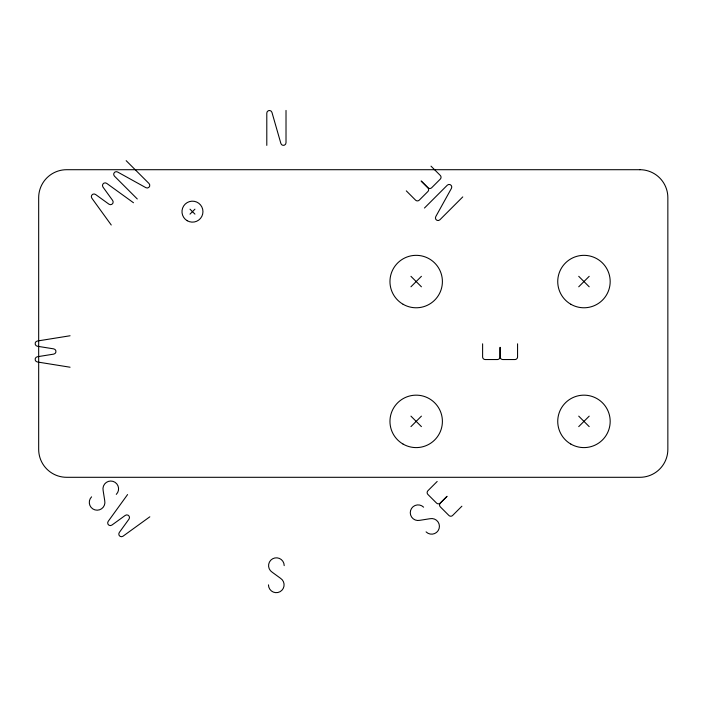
<?xml version="1.0" encoding="UTF-8"?>
<svg xmlns="http://www.w3.org/2000/svg" width="703" height="703" viewBox="0 0 703 703"><rect width="100%" height="100%" fill="white"/><g stroke="black" fill="none" stroke-linecap="round" stroke-linejoin="round"><path stroke-width="1.05" d="M127.577 494.56L108.174 521.38A2.654 2.654 0 0 0 111.882 525.088L125.292 515.387A2.654 2.654 0 0 1 129.001 519.095L119.29 532.505A2.654 2.654 0 0 0 122.999 536.213L149.827 516.802M189.995 214.125L194.942 209.178M424.463 208.026L447.319 185.17A2.627 2.627 0 0 1 451.449 188.334L435.781 216.603A2.619 2.619 0 0 0 439.911 219.767L462.767 196.91M410.939 286.806L421.422 276.314M410.939 426.624L421.422 416.132M578.718 286.806L589.202 276.314M437.169 481.476L427.907 490.747A2.619 2.619 0 0 0 427.907 494.455L436.519 503.067A2.619 2.619 0 0 0 440.227 503.067L447.064 496.309L440.306 503.146A2.619 2.619 0 0 0 440.306 506.854L448.909 515.466A2.619 2.619 0 0 0 452.618 515.466L461.889 506.195M578.718 426.624L589.202 416.132M70.072 335.762L37.382 341.008A2.654 2.654 0 0 0 37.382 346.254L53.727 348.873A2.654 2.654 0 0 1 53.727 354.119L37.382 356.737A2.654 2.654 0 0 0 37.382 361.983L70.072 367.221M133.491 202.754L106.671 183.351A2.654 2.654 0 0 0 102.963 187.051L112.665 200.469A2.654 2.654 0 0 1 108.956 204.178L95.546 194.467A2.654 2.654 0 0 0 91.838 198.176L111.25 225.004M578.718 276.314L589.202 286.806M431.009 166.154L440.28 175.425A2.619 2.619 0 0 1 440.28 179.124L431.668 187.736A2.619 2.619 0 0 1 427.96 187.736L421.123 180.979L427.881 187.815A2.619 2.619 0 0 1 427.881 191.524L419.269 200.135A2.619 2.619 0 0 1 415.561 200.135L406.299 190.864M578.718 416.132L589.202 426.624M410.939 276.314L421.422 286.806M410.939 416.132L421.422 426.624M189.995 209.178L194.942 214.125M126.162 160.671L149.027 183.536A2.619 2.619 0 0 1 145.864 187.657L117.586 171.989A2.627 2.627 0 0 0 114.422 176.119L137.287 198.975M517.566 343.811L517.566 356.922A2.619 2.619 0 0 1 514.939 359.541L502.759 359.541A2.619 2.619 0 0 1 500.141 356.922L500.088 347.308L500.026 356.922A2.619 2.619 0 0 1 497.408 359.541L485.228 359.541A2.619 2.619 0 0 1 482.61 356.922L482.61 343.811M286.016 110.424L286.016 142.762A2.619 2.619 0 0 1 280.866 143.438L271.947 112.375A2.627 2.627 0 0 0 266.797 113.051L266.797 145.38M116.294 494.376A7.812 7.812 0 0 0 112.955 481.344A7.812 7.812 0 0 0 103.139 490.545L104.729 500.685A7.812 7.812 0 0 1 94.914 509.877A7.812 7.812 0 0 1 91.583 496.845M423.61 507.171A7.812 7.812 0 0 0 410.587 510.51A7.812 7.812 0 0 0 419.779 520.325L429.92 518.726A7.812 7.812 0 0 1 439.111 528.542A7.812 7.812 0 0 1 426.08 531.881M284.197 565.625A7.812 7.812 0 0 0 272.623 558.78A7.812 7.812 0 0 0 272.184 572.216L280.479 578.261A7.812 7.812 0 0 1 280.04 591.706A7.812 7.812 0 0 1 268.467 584.852M639.888 169.704L66.636 169.704A27.962 27.962 0 0 0 38.674 197.666L38.674 449.34A27.962 27.962 0 0 0 66.636 477.302L639.888 477.302A27.962 27.962 0 0 0 667.85 449.34L667.85 197.666A27.962 27.962 0 0 0 639.888 169.704M187.226 220.733A10.483 10.483 0 0 0 202.956 211.647A10.483 10.483 0 0 0 187.226 202.569A10.483 10.483 0 0 0 187.226 220.733M570.854 304.267A26.213 26.213 0 0 0 610.178 281.56A26.213 26.213 0 0 0 570.854 258.853A26.213 26.213 0 0 0 570.854 304.267M403.074 304.267A26.213 26.213 0 0 0 442.398 281.56A26.213 26.213 0 0 0 403.074 258.853A26.213 26.213 0 0 0 403.074 304.267M570.854 444.085A26.213 26.213 0 0 0 610.178 421.378A26.213 26.213 0 0 0 570.854 398.671A26.213 26.213 0 0 0 570.854 444.085M403.074 444.085A26.213 26.213 0 0 0 442.398 421.378A26.213 26.213 0 0 0 403.074 398.671A26.213 26.213 0 0 0 403.074 444.085"/></g></svg>
